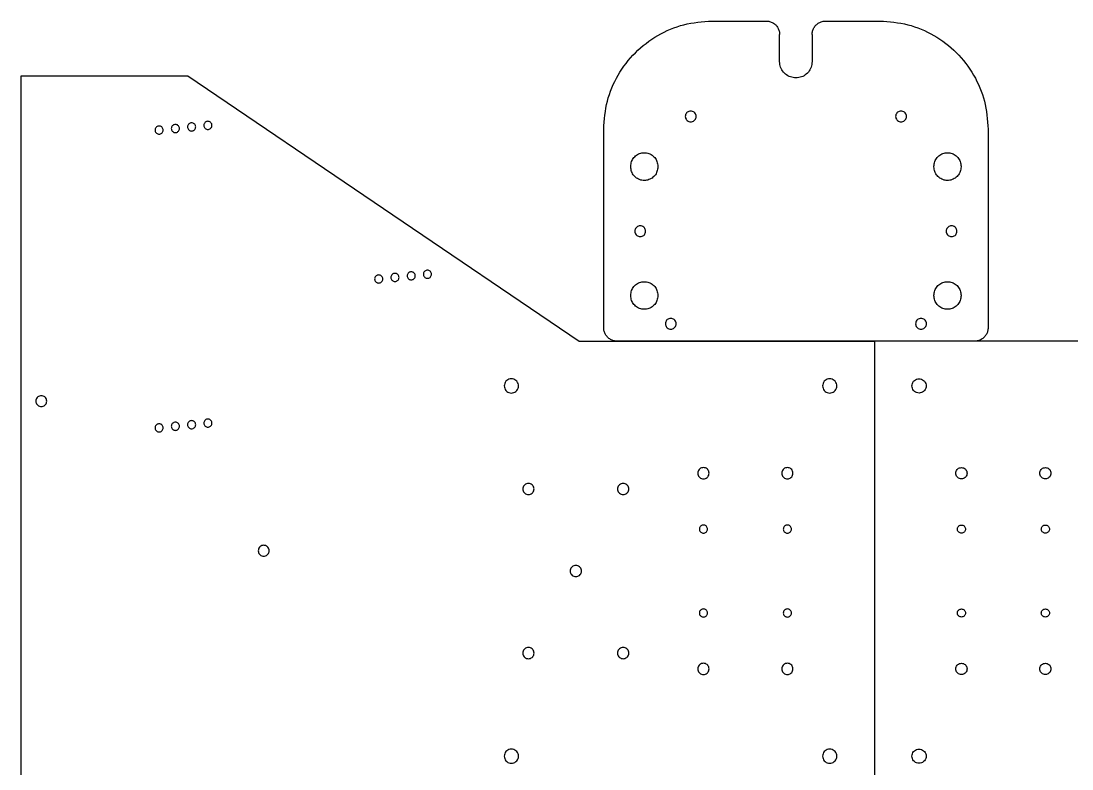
# Model space of a CAD drawing. Extents: x 0 to 774, y 0 to 556.
# Drawn here: x 0 to 388.2, y 279.6 to 555.9 of the extents above; entities that cross this region are included whole.
import ezdxf

# ---------------------------------------------------------------- set-up
doc = ezdxf.new("R2010")
doc.units = 0
doc.layers.add('Layer_1', color=7, linetype='CONTINUOUS')

msp = doc.modelspace()

# ---------------------------------------------------------------- linework, layer by layer
at = {"layer": 'Layer_1', "color": 7}
for p, q in [((255.225883, 555.899996), (275.225883, 555.899996)), ((297.225883, 555.899996), (317.225883, 555.899996)), ((280.225883, 540.899995), (280.225883, 550.899995)), ((292.225883, 550.899995), (292.225883, 540.899995)), ((0, 267.800002), (0, 535.600003)), ((0, 535.600003), (61.617013, 535.600003)), ((61.617013, 535.600003), (206.14211, 437.600001)), ((245.379446, 520.643444), (245.379446, 520.643444)), ((323.07232, 520.643444), (323.07232, 520.643444)), ((51.021008, 517.1), (51.021008, 517.1)), ((57.017553, 517.683627), (57.017553, 517.683627)), ((63.019291, 518.266814), (63.019291, 518.266814)), ((69.021029, 518.850001), (69.021029, 518.850001)), ((215.225884, 442.599997), (215.225884, 515.899997)), ((357.225882, 515.899997), (357.225882, 442.599997)), ((225.225884, 501.994995), (225.225884, 502.244996)), ((235.225884, 502.244996), (235.225884, 501.994995)), ((337.225883, 501.994995), (337.225883, 502.244996)), ((347.225882, 502.244996), (347.225882, 501.994995)), ((226.725884, 478.249997), (226.725884, 478.249997)), ((341.725882, 478.249997), (341.725882, 478.249997)), ((132.132042, 462.1), (132.132042, 462.1)), ((138.128587, 462.683627), (138.128587, 462.683627)), ((144.130324, 463.266814), (144.130324, 463.266814)), ((150.132062, 463.850001), (150.132062, 463.850001)), ((225.225884, 454.39999), (225.225884, 454.600001)), ((235.225884, 454.600001), (235.225884, 454.39999)), ((337.225883, 454.39999), (337.225883, 454.600001)), ((347.225882, 454.600001), (347.225882, 454.39999)), ((238.004113, 444.047684), (238.004113, 444.047684)), ((330.447653, 444.047684), (330.447653, 444.047684)), ((206.14211, 437.600001), (315.232054, 437.600001)), ((352.225884, 437.600007), (220.225882, 437.600007)), ((315.232054, 437.600001), (315.232054, 267.800002)), ((424.321997, 437.599998), (315.232054, 437.599998)), ((315.232054, 437.599998), (315.232054, 267.799999)), ((181.132057, 423.725003), (181.132057, 423.725003)), ((298.732053, 423.725003), (298.732053, 423.725003)), ((331.732055, 423.725), (331.732055, 423.725)), ((7.499999, 417.475002), (7.499999, 417.475002)), ((57.017553, 407.683627), (57.017553, 407.683627)), ((63.019291, 408.266814), (63.019291, 408.266814)), ((69.021029, 408.850001), (69.021029, 408.850001)), ((51.021008, 407.100003), (51.021008, 407.100003)), ((252.082052, 390.925001), (252.082052, 390.925001)), ((283.082052, 390.925001), (283.082052, 390.925001)), ((347.382056, 390.924998), (347.382056, 390.924998)), ((378.382056, 390.924998), (378.382056, 390.924998)), ((187.432047, 385.08589), (187.432047, 385.08589)), ((222.432053, 385.08589), (222.432053, 385.08589)), ((252.082052, 369.700001), (252.082052, 369.700001)), ((283.082052, 369.700001), (283.082052, 369.700001)), ((347.382056, 369.699999), (347.382056, 369.699999)), ((378.382056, 369.699999), (378.382056, 369.699999)), ((89.632056, 362.200001), (89.632056, 362.200001)), ((204.932054, 354.775001), (204.932054, 354.775001)), ((252.082052, 338.700002), (252.082052, 338.700002)), ((283.082052, 338.700002), (283.082052, 338.700002)), ((347.382056, 338.699999), (347.382056, 338.699999)), ((378.382056, 338.699999), (378.382056, 338.699999)), ((187.432047, 324.464111), (187.432047, 324.464111)), ((222.432053, 324.464111), (222.432053, 324.464111)), ((252.082052, 318.625001), (252.082052, 318.625001)), ((283.082052, 318.625001), (283.082052, 318.625001)), ((347.382056, 318.624998), (347.382056, 318.624998)), ((378.382056, 318.624998), (378.382056, 318.624998)), ((181.132057, 286.925003), (181.132057, 286.925003)), ((298.732053, 286.925003), (298.732053, 286.925003)), ((331.732055, 286.925), (331.732055, 286.925))]:
    msp.add_line(p, q, dxfattribs=at)
for points, knots in [([(215.225884, 515.899997), (215.492534, 519.400526), (216.023626, 526.372617), (220.220633, 536.126263), (226.605967, 544.519911), (234.999615, 550.905246), (244.753262, 555.102253), (251.725353, 555.633346), (255.225883, 555.899996)], [0, 0, 0, 0, 10.470995, 20.855338, 31.326332, 41.797328, 52.181672, 62.652668, 62.652668, 62.652668, 62.652668]), ([(275.225883, 555.899996), (275.663449, 555.866665), (276.534961, 555.800278), (277.754166, 555.275652), (278.803373, 554.477486), (279.601539, 553.428279), (280.126165, 552.209073), (280.192552, 551.337561), (280.225883, 550.899995)], [0, 0, 0, 0, 1.308874, 2.606917, 3.915791, 5.224667, 6.52271, 7.831585, 7.831585, 7.831585, 7.831585]), ([(292.225883, 550.899995), (292.259214, 551.337561), (292.325601, 552.209073), (292.850227, 553.428279), (293.648393, 554.477486), (294.6976, 555.275652), (295.916806, 555.800278), (296.788317, 555.866665), (297.225883, 555.899996)], [0, 0, 0, 0, 1.308875, 2.606918, 3.915794, 5.224668, 6.522711, 7.831585, 7.831585, 7.831585, 7.831585]), ([(317.225883, 555.899996), (320.726413, 555.633346), (327.698504, 555.102253), (337.452151, 550.905246), (345.845799, 544.519911), (352.231133, 536.126263), (356.42814, 526.372617), (356.959233, 519.400526), (357.225882, 515.899997)], [0, 0, 0, 0, 10.470995, 20.855339, 31.326336, 41.797329, 52.181673, 62.652668, 62.652668, 62.652668, 62.652668]), ([(292.225883, 540.899995), (292.154197, 540.198507), (292.011849, 538.805571), (290.907434, 536.964784), (289.290463, 535.596208), (287.287861, 534.870362), (285.163905, 534.870362), (283.161303, 535.596208), (281.544332, 536.964784), (280.439917, 538.805571), (280.29757, 540.198507), (280.225883, 540.899995)], [0, 0, 0, 0, 2.093785, 4.157604, 6.251388, 8.345172, 10.408992, 12.502776, 14.596561, 16.66038, 18.754164, 18.754164, 18.754164, 18.754164]), ([(245.379446, 520.643444), (245.403342, 520.877273), (245.450792, 521.341585), (245.818925, 521.95518), (246.357935, 522.411371), (247.025397, 522.65332), (247.733649, 522.65332), (248.400175, 522.411371), (248.942918, 521.95518), (249.297183, 521.341585), (249.420875, 520.643443), (249.297183, 519.945302), (248.942918, 519.331706), (248.400175, 518.875515), (247.733649, 518.633565), (247.025397, 518.633565), (246.357935, 518.875515), (245.818925, 519.331706), (245.450792, 519.945302), (245.403342, 520.409614), (245.379446, 520.643444)], [0, 0, 0, 0, 0.697927, 1.385867, 2.083795, 2.781722, 3.469662, 4.16759, 4.865518, 5.553457, 6.251385, 6.949314, 7.637254, 8.335182, 9.03311, 9.72105, 10.418977, 11.116906, 11.804846, 12.502775, 12.502775, 12.502775, 12.502775]), ([(323.07232, 520.643444), (323.096216, 520.877273), (323.143665, 521.341585), (323.511799, 521.95518), (324.050809, 522.411371), (324.718271, 522.65332), (325.426523, 522.65332), (326.093049, 522.411371), (326.635792, 521.95518), (326.990057, 521.341585), (327.113748, 520.643443), (326.990057, 519.945302), (326.635792, 519.331706), (326.093049, 518.875515), (325.426523, 518.633565), (324.718271, 518.633565), (324.050809, 518.875515), (323.511799, 519.331706), (323.143665, 519.945302), (323.096216, 520.409614), (323.07232, 520.643444)], [0, 0, 0, 0, 0.697927, 1.385867, 2.083795, 2.781722, 3.469662, 4.16759, 4.865518, 5.553457, 6.251385, 6.949314, 7.637254, 8.335182, 9.03311, 9.72105, 10.418977, 11.116906, 11.804846, 12.502775, 12.502775, 12.502775, 12.502775]), ([(51.021008, 517.1), (51.196437, 517.082144), (51.544783, 517.046689), (52.005194, 516.770643), (52.347503, 516.366331), (52.529083, 515.865617), (52.529083, 515.334272), (52.347503, 514.834256), (52.005194, 514.427155), (51.544783, 514.161472), (51.021011, 514.069043), (50.497238, 514.161471), (50.036836, 514.427162), (49.694507, 514.834247), (49.512957, 515.334277), (49.512957, 515.865612), (49.694507, 516.36634), (50.036836, 516.770636), (50.497238, 517.04669), (50.845581, 517.082145), (51.021008, 517.1)], [0, 0, 0, 0, 0.523592, 1.039686, 1.563272, 2.086867, 2.60296, 3.126554, 3.650141, 4.166235, 4.689828, 5.213413, 5.729502, 6.253097, 6.776685, 7.292778, 7.816366, 8.339961, 8.85605, 9.379635, 9.379635, 9.379635, 9.379635]), ([(57.017553, 517.683627), (57.192982, 517.665771), (57.541328, 517.630314), (58.001738, 517.354268), (58.344052, 516.94996), (58.525605, 516.449237), (58.525604, 515.917901), (58.344052, 515.417876), (58.001737, 515.01078), (57.541328, 514.745096), (57.017553, 514.652671), (56.493779, 514.745097), (56.033367, 515.010779), (55.691058, 515.417881), (55.509479, 515.917896), (55.509479, 516.449242), (55.691059, 516.949955), (56.033367, 517.354269), (56.493779, 517.630314), (56.842124, 517.665771), (57.017553, 517.683627)], [0, 0, 0, 0, 0.523592, 1.039686, 1.563274, 2.086862, 2.602955, 3.126543, 3.650129, 4.166224, 4.689815, 5.213407, 5.729501, 6.253088, 6.776682, 7.292775, 7.81637, 8.339957, 8.856051, 9.379643, 9.379643, 9.379643, 9.379643]), ([(63.019291, 518.266814), (63.19466, 518.248892), (63.54289, 518.213303), (64.003082, 517.9372), (64.345243, 517.532954), (64.526696, 517.032349), (64.526696, 516.501164), (64.345243, 516.001261), (64.003082, 515.594214), (63.54289, 515.328513), (63.019285, 515.235743), (62.495679, 515.32851), (62.03548, 515.594208), (61.693341, 516.001268), (61.511885, 516.501163), (61.511885, 517.03235), (61.693341, 517.532947), (62.03548, 517.937206), (62.495679, 518.213306), (62.843916, 518.248892), (63.019291, 518.266814)], [0, 0, 0, 0, 0.523436, 1.039391, 1.562845, 2.086289, 2.602244, 3.125689, 3.649144, 4.165098, 4.688534, 5.211988, 5.727943, 6.251386, 6.77483, 7.290785, 7.81423, 8.337672, 8.853627, 9.377081, 9.377081, 9.377081, 9.377081]), ([(69.021029, 518.850001), (69.196456, 518.832145), (69.544798, 518.796689), (70.005201, 518.520637), (70.34753, 518.116341), (70.52908, 517.615612), (70.529079, 517.084277), (70.34753, 516.584246), (70.0052, 516.17716), (69.544798, 515.911471), (69.021026, 515.819044), (68.497255, 515.911472), (68.036843, 516.177153), (67.694533, 516.584255), (67.512955, 517.084271), (67.512954, 517.615618), (67.694534, 518.116332), (68.036843, 518.520643), (68.497255, 518.796688), (68.8456, 518.832145), (69.021029, 518.850001)], [0, 0, 0, 0, 0.523586, 1.039674, 1.563268, 2.086856, 2.60295, 3.12654, 3.650134, 4.166223, 4.689808, 5.2134, 5.729494, 6.25308, 6.776676, 7.29277, 7.816365, 8.339951, 8.856045, 9.379637, 9.379637, 9.379637, 9.379637]), ([(225.225884, 502.244996), (225.285623, 502.829569), (225.404245, 503.99035), (226.324592, 505.524338), (227.672067, 506.664819), (229.340902, 507.269691), (231.110865, 507.269691), (232.7797, 506.664819), (234.127175, 505.524338), (235.047522, 503.99035), (235.166145, 502.829569), (235.225884, 502.244996)], [0, 0, 0, 0, 1.74482, 3.464669, 5.209491, 6.954311, 8.67416, 10.41898, 12.163801, 13.88365, 15.628471, 15.628471, 15.628471, 15.628471]), ([(337.225883, 502.244996), (337.285622, 502.829569), (337.404244, 503.99035), (338.324591, 505.524338), (339.672066, 506.664819), (341.340901, 507.269691), (343.110864, 507.269691), (344.779699, 506.664819), (346.127174, 505.524338), (347.047521, 503.99035), (347.166144, 502.829569), (347.225882, 502.244996)], [0, 0, 0, 0, 1.74482, 3.464669, 5.209491, 6.954311, 8.67416, 10.41898, 12.163801, 13.88365, 15.628471, 15.628471, 15.628471, 15.628471]), ([(235.225884, 501.994995), (235.166145, 501.410422), (235.047522, 500.249642), (234.127175, 498.715653), (232.7797, 497.575173), (231.110865, 496.970301), (229.340902, 496.970301), (227.672067, 497.575173), (226.324592, 498.715653), (225.404245, 500.249642), (225.285623, 501.410422), (225.225884, 501.994995)], [0, 0, 0, 0, 1.74482, 3.464669, 5.209491, 6.954311, 8.67416, 10.41898, 12.163801, 13.88365, 15.628471, 15.628471, 15.628471, 15.628471]), ([(347.225882, 501.994995), (347.166144, 501.410422), (347.047521, 500.249642), (346.127174, 498.715653), (344.779699, 497.575173), (343.110864, 496.970301), (341.340901, 496.970301), (339.672066, 497.575173), (338.324591, 498.715653), (337.404244, 500.249642), (337.285622, 501.410422), (337.225883, 501.994995)], [0, 0, 0, 0, 1.74482, 3.464669, 5.209491, 6.954311, 8.67416, 10.41898, 12.163801, 13.88365, 15.628471, 15.628471, 15.628471, 15.628471]), ([(226.725884, 478.249997), (226.74978, 478.483827), (226.79723, 478.94814), (227.165362, 479.561737), (227.704372, 480.017929), (228.371834, 480.259879), (229.080086, 480.259878), (229.746613, 480.01793), (230.289356, 479.561737), (230.64362, 478.94814), (230.767312, 478.249997), (230.64362, 477.551855), (230.289356, 476.938258), (229.746613, 476.482065), (229.080086, 476.240116), (228.371834, 476.240116), (227.704372, 476.482065), (227.165362, 476.938258), (226.79723, 477.551855), (226.74978, 478.016168), (226.725884, 478.249997)], [0, 0, 0, 0, 0.697929, 1.38587, 2.0838, 2.781727, 3.469666, 4.167595, 4.865524, 5.553465, 6.251394, 6.949323, 7.637265, 8.335194, 9.033123, 9.721062, 10.418989, 11.116918, 11.80486, 12.502789, 12.502789, 12.502789, 12.502789]), ([(341.725882, 478.249997), (341.749778, 478.483827), (341.797228, 478.94814), (342.165361, 479.561737), (342.704371, 480.01793), (343.371834, 480.259878), (344.080086, 480.259879), (344.746612, 480.017929), (345.289355, 479.561737), (345.643619, 478.94814), (345.767311, 478.249997), (345.643619, 477.551855), (345.289355, 476.938258), (344.746612, 476.482065), (344.080086, 476.240116), (343.371834, 476.240116), (342.704371, 476.482065), (342.165361, 476.938258), (341.797228, 477.551855), (341.749778, 478.016168), (341.725882, 478.249997)], [0, 0, 0, 0, 0.697929, 1.38587, 2.0838, 2.781728, 3.469668, 4.167595, 4.865524, 5.553465, 6.251394, 6.949323, 7.637265, 8.335194, 9.033121, 9.72106, 10.418989, 11.116918, 11.80486, 12.502789, 12.502789, 12.502789, 12.502789]), ([(132.132042, 462.1), (132.307471, 462.082144), (132.655816, 462.046689), (133.116228, 461.770643), (133.458537, 461.366331), (133.640116, 460.865617), (133.640116, 460.334272), (133.458537, 459.834256), (133.116227, 459.427155), (132.655816, 459.161472), (132.132044, 459.069043), (131.608272, 459.161471), (131.14787, 459.427162), (130.805541, 459.834247), (130.623991, 460.334277), (130.623991, 460.865612), (130.805541, 461.36634), (131.14787, 461.770636), (131.608272, 462.04669), (131.956615, 462.082145), (132.132042, 462.1)], [0, 0, 0, 0, 0.523592, 1.039686, 1.563272, 2.086867, 2.60296, 3.126554, 3.650141, 4.166235, 4.689828, 5.213413, 5.729502, 6.253097, 6.776685, 7.292778, 7.816366, 8.339961, 8.85605, 9.379635, 9.379635, 9.379635, 9.379635]), ([(138.128587, 462.683627), (138.304015, 462.665771), (138.652361, 462.630314), (139.112773, 462.354269), (139.455081, 461.949955), (139.636661, 461.449242), (139.636661, 460.917896), (139.455082, 460.41788), (139.112772, 460.010779), (138.652361, 459.745097), (138.128587, 459.652671), (137.604812, 459.745096), (137.144402, 460.01078), (136.802087, 460.417876), (136.620535, 460.917901), (136.620535, 461.449237), (136.802088, 461.94996), (137.144402, 462.354268), (137.604812, 462.630314), (137.953158, 462.665771), (138.128587, 462.683627)], [0, 0, 0, 0, 0.523592, 1.039686, 1.563274, 2.086868, 2.602961, 3.126556, 3.650142, 4.166236, 4.689828, 5.21342, 5.729514, 6.253101, 6.776688, 7.292782, 7.81637, 8.339957, 8.856051, 9.379643, 9.379643, 9.379643, 9.379643]), ([(144.130324, 463.266814), (144.305753, 463.248958), (144.654099, 463.213501), (145.114509, 462.937455), (145.456823, 462.533147), (145.638376, 462.032424), (145.638375, 461.501088), (145.456824, 461.001064), (145.114509, 460.593967), (144.654099, 460.328285), (144.130324, 460.235857), (143.60655, 460.328285), (143.146139, 460.593967), (142.803829, 461.001068), (142.62225, 461.501083), (142.62225, 462.032429), (142.80383, 462.533142), (143.146138, 462.937456), (143.60655, 463.213501), (143.954896, 463.248958), (144.130324, 463.266814)], [0, 0, 0, 0, 0.523592, 1.039686, 1.563274, 2.086861, 2.602954, 3.126543, 3.650129, 4.166223, 4.689815, 5.213407, 5.7295, 6.253087, 6.776682, 7.292775, 7.816368, 8.339956, 8.85605, 9.379642, 9.379642, 9.379642, 9.379642]), ([(150.132062, 463.850001), (150.307431, 463.832079), (150.655661, 463.796491), (151.115854, 463.520388), (151.458014, 463.116141), (151.639467, 462.615537), (151.639467, 462.084352), (151.458015, 461.584448), (151.115853, 461.177402), (150.655662, 460.9117), (150.132056, 460.81893), (149.608451, 460.911698), (149.148252, 461.177396), (148.806112, 461.584455), (148.624657, 462.084351), (148.624657, 462.615538), (148.806113, 463.116134), (149.148251, 463.520394), (149.608451, 463.796493), (149.956688, 463.832079), (150.132062, 463.850001)], [0, 0, 0, 0, 0.523436, 1.03939, 1.562845, 2.086289, 2.602244, 3.125689, 3.649143, 4.165098, 4.688534, 5.211988, 5.727943, 6.251385, 6.774831, 7.290785, 7.814229, 8.337672, 8.853627, 9.377081, 9.377081, 9.377081, 9.377081]), ([(225.225884, 454.600001), (225.285623, 455.184574), (225.404246, 456.345354), (226.324594, 457.879342), (227.672062, 459.019835), (229.340905, 459.624692), (231.110862, 459.624692), (232.779705, 459.019835), (234.127173, 457.879342), (235.047522, 456.345354), (235.166145, 455.184574), (235.225884, 454.600001)], [0, 0, 0, 0, 1.744819, 3.46467, 5.209496, 6.954313, 8.674162, 10.418979, 12.163805, 13.883656, 15.628475, 15.628475, 15.628475, 15.628475]), ([(337.225883, 454.600001), (337.285622, 455.184574), (337.404245, 456.345354), (338.324593, 457.879342), (339.672061, 459.019835), (341.340904, 459.624692), (343.110861, 459.624692), (344.779704, 459.019835), (346.127172, 457.879342), (347.047521, 456.345354), (347.166144, 455.184574), (347.225882, 454.600001)], [0, 0, 0, 0, 1.744819, 3.46467, 5.209496, 6.954313, 8.674162, 10.418979, 12.163805, 13.883656, 15.628475, 15.628475, 15.628475, 15.628475]), ([(235.225884, 454.39999), (235.166145, 453.815418), (235.047522, 452.65464), (234.127178, 451.120654), (232.779694, 449.980191), (231.110868, 449.375303), (229.340899, 449.375303), (227.672074, 449.980191), (226.32459, 451.120654), (225.404245, 452.65464), (225.285623, 453.815418), (225.225884, 454.39999)], [0, 0, 0, 0, 1.744818, 3.464662, 5.209476, 6.954299, 8.674149, 10.418971, 12.163785, 13.88363, 15.628448, 15.628448, 15.628448, 15.628448]), ([(347.225882, 454.39999), (347.166144, 453.815418), (347.047521, 452.65464), (346.127177, 451.120654), (344.779693, 449.980191), (343.110867, 449.375303), (341.340898, 449.375303), (339.672072, 449.980191), (338.324589, 451.120654), (337.404244, 452.65464), (337.285622, 453.815418), (337.225883, 454.39999)], [0, 0, 0, 0, 1.744818, 3.464662, 5.209476, 6.954299, 8.674149, 10.418971, 12.163785, 13.88363, 15.628448, 15.628448, 15.628448, 15.628448]), ([(220.225882, 437.600007), (219.788317, 437.633337), (218.916807, 437.699721), (217.697599, 438.224338), (216.648392, 439.022503), (215.850226, 440.071711), (215.325602, 441.290919), (215.259215, 442.162431), (215.225884, 442.599997)], [0, 0, 0, 0, 1.308874, 2.606913, 3.915786, 5.224663, 6.522708, 7.831582, 7.831582, 7.831582, 7.831582]), ([(238.004113, 444.047684), (238.028009, 444.281513), (238.075459, 444.745826), (238.443592, 445.359423), (238.982602, 445.815616), (239.650065, 446.057565), (240.358316, 446.057565), (241.024843, 445.815616), (241.567586, 445.359423), (241.92185, 444.745826), (242.045542, 444.047684), (241.92185, 443.349542), (241.567586, 442.735944), (241.024843, 442.279752), (240.358316, 442.037802), (239.650065, 442.037803), (238.982602, 442.279751), (238.443592, 442.735944), (238.075459, 443.349542), (238.028009, 443.813854), (238.004113, 444.047684)], [0, 0, 0, 0, 0.697929, 1.38587, 2.0838, 2.781728, 3.469668, 4.167595, 4.865524, 5.553465, 6.251394, 6.949323, 7.637265, 8.335194, 9.033121, 9.72106, 10.418989, 11.116918, 11.80486, 12.502789, 12.502789, 12.502789, 12.502789]), ([(330.447653, 444.047684), (330.471549, 444.281513), (330.518999, 444.745826), (330.887132, 445.359423), (331.426142, 445.815616), (332.093603, 446.057565), (332.801855, 446.057565), (333.468382, 445.815616), (334.011125, 445.359423), (334.36539, 444.745826), (334.489082, 444.047684), (334.36539, 443.349542), (334.011125, 442.735944), (333.468382, 442.279751), (332.801854, 442.037802), (332.093602, 442.037803), (331.426139, 442.279751), (330.887131, 442.735945), (330.518999, 443.349542), (330.471549, 443.813854), (330.447653, 444.047684)], [0, 0, 0, 0, 0.697929, 1.38587, 2.0838, 2.781727, 3.469666, 4.167595, 4.865524, 5.553465, 6.251394, 6.949323, 7.637265, 8.335194, 9.033123, 9.721063, 10.418992, 11.116919, 11.804861, 12.502789, 12.502789, 12.502789, 12.502789]), ([(357.225882, 442.599997), (357.192551, 442.162431), (357.126164, 441.290919), (356.60154, 440.071711), (355.803374, 439.022503), (354.754167, 438.224338), (353.53496, 437.699721), (352.66345, 437.633337), (352.225884, 437.600007)], [0, 0, 0, 0, 1.308873, 2.606919, 3.915796, 5.224669, 6.522708, 7.831582, 7.831582, 7.831582, 7.831582]), ([(181.132057, 423.725003), (181.438958, 423.693639), (182.048368, 423.631361), (182.853713, 423.148189), (183.452444, 422.440728), (183.770007, 421.564692), (183.770007, 420.635109), (183.452445, 419.760299), (182.853712, 419.04794), (182.048368, 418.582971), (181.132056, 418.420626), (180.215742, 418.582972), (179.410394, 419.047943), (178.811638, 419.760292), (178.494079, 420.63511), (178.494079, 421.564691), (178.811639, 422.440735), (179.410394, 423.148186), (180.215742, 423.631361), (180.825155, 423.693639), (181.132057, 423.725003)], [0, 0, 0, 0, 0.916034, 1.818953, 2.734974, 3.651004, 4.553925, 5.469957, 6.385976, 7.288895, 8.204928, 9.120963, 10.023888, 10.93992, 11.855952, 12.758873, 13.674903, 14.590937, 15.493862, 16.409897, 16.409897, 16.409897, 16.409897]), ([(298.732053, 423.725003), (299.038954, 423.693639), (299.648363, 423.631361), (300.453707, 423.148185), (301.052459, 422.440734), (301.37002, 421.564691), (301.370019, 420.63511), (301.052461, 419.760293), (300.453707, 419.047944), (299.648363, 418.582972), (298.732053, 418.420626), (297.815743, 418.582972), (297.010399, 419.047944), (296.411645, 419.760293), (296.094087, 420.63511), (296.094086, 421.564691), (296.411646, 422.440734), (297.010398, 423.148185), (297.815742, 423.631361), (298.425152, 423.693639), (298.732053, 423.725003)], [0, 0, 0, 0, 0.91603, 1.818952, 2.734984, 3.651014, 4.553935, 5.469967, 6.385998, 7.288919, 8.204949, 9.12098, 10.023901, 10.939931, 11.855963, 12.758884, 13.674914, 14.590946, 15.493868, 16.409898, 16.409898, 16.409898, 16.409898]), ([(331.732055, 423.725), (331.425154, 423.693636), (330.815744, 423.631358), (330.0104, 423.148182), (329.411648, 422.440731), (329.094088, 421.564688), (329.094088, 420.635107), (329.411647, 419.76029), (330.010401, 419.047942), (330.815744, 418.582969), (331.732055, 418.420623), (332.648365, 418.582969), (333.453709, 419.047942), (334.052462, 419.76029), (334.370021, 420.635107), (334.370021, 421.564688), (334.052461, 422.440731), (333.453709, 423.148182), (332.648365, 423.631358), (332.038955, 423.693636), (331.732055, 423.725)], [0, 0, 0, 0, 0.91603, 1.818952, 2.734984, 3.651014, 4.553935, 5.469967, 6.385998, 7.288919, 8.204949, 9.12098, 10.023901, 10.939931, 11.855963, 12.758884, 13.674914, 14.590946, 15.493868, 16.409898, 16.409898, 16.409898, 16.409898]), ([(7.499999, 417.475002), (7.733829, 417.451106), (8.198142, 417.403656), (8.811738, 417.035522), (9.267932, 416.496513), (9.50988, 415.82905), (9.50988, 415.120798), (9.267932, 414.45427), (8.811738, 413.911529), (8.198141, 413.557266), (7.499999, 413.433574), (6.801857, 413.557266), (6.18826, 413.911529), (5.732066, 414.45427), (5.490118, 415.120798), (5.490118, 415.82905), (5.732066, 416.496513), (6.18826, 417.035522), (6.801857, 417.403656), (7.26617, 417.451106), (7.499999, 417.475002)], [0, 0, 0, 0, 0.697929, 1.385871, 2.083799, 2.781728, 3.469668, 4.167597, 4.865525, 5.553466, 6.251395, 6.949323, 7.637264, 8.335192, 9.033121, 9.721061, 10.41899, 11.116918, 11.80486, 12.502789, 12.502789, 12.502789, 12.502789]), ([(57.017553, 407.683627), (57.192982, 407.665771), (57.541328, 407.630314), (58.001738, 407.354268), (58.344052, 406.949959), (58.525605, 406.449237), (58.525604, 405.917901), (58.344052, 405.417876), (58.001737, 405.01078), (57.541328, 404.745096), (57.017553, 404.652671), (56.493779, 404.745097), (56.033367, 405.010779), (55.691058, 405.41788), (55.509479, 405.917896), (55.509479, 406.449241), (55.691059, 406.949955), (56.033367, 407.354269), (56.493779, 407.630314), (56.842124, 407.665771), (57.017553, 407.683627)], [0, 0, 0, 0, 0.523592, 1.039686, 1.563274, 2.086862, 2.602955, 3.126543, 3.650129, 4.166224, 4.689815, 5.213407, 5.729501, 6.253088, 6.776682, 7.292775, 7.81637, 8.339957, 8.856051, 9.379643, 9.379643, 9.379643, 9.379643]), ([(63.019291, 408.266814), (63.19472, 408.248958), (63.543066, 408.213501), (64.003476, 407.937455), (64.34579, 407.533146), (64.527342, 407.032424), (64.527342, 406.501088), (64.345791, 406.001063), (64.003475, 405.593967), (63.543066, 405.328283), (63.019291, 405.235858), (62.495516, 405.328283), (62.035105, 405.593966), (61.692796, 406.001067), (61.511217, 406.501083), (61.511216, 407.032429), (61.692797, 407.533142), (62.035105, 407.937456), (62.495517, 408.213501), (62.843862, 408.248958), (63.019291, 408.266814)], [0, 0, 0, 0, 0.523592, 1.039686, 1.563274, 2.086861, 2.602954, 3.126543, 3.650129, 4.166223, 4.689815, 5.213407, 5.729501, 6.253088, 6.776683, 7.292776, 7.816369, 8.339957, 8.856051, 9.379643, 9.379643, 9.379643, 9.379643]), ([(69.021029, 408.850001), (69.196456, 408.832145), (69.544799, 408.79669), (70.005201, 408.520637), (70.34753, 408.116341), (70.52908, 407.615612), (70.52908, 407.084278), (70.347529, 406.584248), (70.005201, 406.177161), (69.544799, 405.911471), (69.021026, 405.819044), (68.497254, 405.911472), (68.036842, 406.177154), (67.694534, 406.584257), (67.512954, 407.084272), (67.512954, 407.615618), (67.694534, 408.116332), (68.036843, 408.520644), (68.497254, 408.796689), (68.8456, 408.832145), (69.021029, 408.850001)], [0, 0, 0, 0, 0.523586, 1.039674, 1.563269, 2.086857, 2.60295, 3.126538, 3.650134, 4.166222, 4.689808, 5.2134, 5.729494, 6.253082, 6.776676, 7.29277, 7.816364, 8.339951, 8.856045, 9.379636, 9.379636, 9.379636, 9.379636]), ([(51.021008, 407.100003), (51.196383, 407.082081), (51.54462, 407.046494), (52.004819, 406.770393), (52.346958, 406.366133), (52.528414, 405.865537), (52.528413, 405.33435), (52.346959, 404.834454), (52.004819, 404.427395), (51.54462, 404.161697), (51.021014, 404.068929), (50.497409, 404.161699), (50.037217, 404.427401), (49.695056, 404.834447), (49.513604, 405.334351), (49.513603, 405.865536), (49.695057, 406.36614), (50.037217, 406.770388), (50.497409, 407.046492), (50.84564, 407.08208), (51.021008, 407.100003)], [0, 0, 0, 0, 0.523454, 1.03941, 1.562853, 2.086297, 2.602252, 3.125697, 3.649139, 4.165094, 4.688548, 5.211984, 5.727939, 6.251393, 6.774839, 7.290793, 7.814237, 8.337693, 8.853648, 9.377084, 9.377084, 9.377084, 9.377084]), ([(252.082052, 390.925001), (252.32465, 390.900209), (252.806374, 390.850979), (253.442981, 390.469042), (253.91628, 389.909819), (254.167302, 389.217327), (254.167302, 388.482516), (253.91628, 387.790994), (253.442981, 387.227899), (252.806374, 386.86035), (252.082052, 386.73202), (251.357731, 386.86035), (250.721125, 387.227899), (250.247826, 387.790994), (249.996804, 388.482516), (249.996804, 389.217327), (250.247826, 389.909819), (250.721125, 390.469041), (251.357731, 390.850979), (251.839454, 390.900209), (252.082052, 390.925001)], [0, 0, 0, 0, 0.724102, 1.43784, 2.161941, 2.886041, 3.599778, 4.323878, 5.047979, 5.761717, 6.485819, 7.209918, 7.923656, 8.647757, 9.371857, 10.085594, 10.809694, 11.533795, 12.247532, 12.971632, 12.971632, 12.971632, 12.971632]), ([(283.082052, 390.925001), (283.32465, 390.900209), (283.806374, 390.850979), (284.442981, 390.469042), (284.91628, 389.909819), (285.167302, 389.217327), (285.167302, 388.482516), (284.91628, 387.790994), (284.442981, 387.227899), (283.806374, 386.86035), (283.082052, 386.73202), (282.357731, 386.86035), (281.721125, 387.227899), (281.247826, 387.790994), (280.996804, 388.482516), (280.996804, 389.217327), (281.247826, 389.909819), (281.721125, 390.469041), (282.357731, 390.850979), (282.839454, 390.900209), (283.082052, 390.925001)], [0, 0, 0, 0, 0.724102, 1.43784, 2.161941, 2.886041, 3.599778, 4.323878, 5.047979, 5.761717, 6.485819, 7.209918, 7.923656, 8.647757, 9.371857, 10.085594, 10.809694, 11.533795, 12.247532, 12.971632, 12.971632, 12.971632, 12.971632]), ([(347.382056, 390.924998), (347.139458, 390.900206), (346.657733, 390.850977), (346.021127, 390.469039), (345.547827, 389.909816), (345.296806, 389.217324), (345.296806, 388.482513), (345.547827, 387.790992), (346.021127, 387.227896), (346.657733, 386.860347), (347.382055, 386.732017), (348.106377, 386.860347), (348.742982, 387.227896), (349.216282, 387.790992), (349.467303, 388.482513), (349.467303, 389.217324), (349.216282, 389.909816), (348.742982, 390.469039), (348.106377, 390.850976), (347.624653, 390.900206), (347.382056, 390.924998)], [0, 0, 0, 0, 0.724102, 1.43784, 2.161941, 2.886041, 3.599778, 4.323878, 5.047979, 5.761717, 6.485819, 7.209918, 7.923656, 8.647757, 9.371857, 10.085594, 10.809694, 11.533795, 12.247532, 12.971632, 12.971632, 12.971632, 12.971632]), ([(378.382056, 390.924998), (378.139458, 390.900206), (377.657733, 390.850977), (377.021127, 390.469039), (376.547827, 389.909816), (376.296806, 389.217324), (376.296806, 388.482513), (376.547827, 387.790992), (377.021127, 387.227896), (377.657733, 386.860347), (378.382055, 386.732017), (379.106377, 386.860347), (379.742982, 387.227896), (380.216282, 387.790992), (380.467303, 388.482513), (380.467303, 389.217324), (380.216282, 389.909816), (379.742982, 390.469039), (379.106377, 390.850976), (378.624653, 390.900206), (378.382056, 390.924998)], [0, 0, 0, 0, 0.724102, 1.43784, 2.161941, 2.886041, 3.599778, 4.323878, 5.047979, 5.761717, 6.485819, 7.209918, 7.923656, 8.647757, 9.371857, 10.085594, 10.809694, 11.533795, 12.247532, 12.971632, 12.971632, 12.971632, 12.971632]), ([(187.432047, 385.08589), (187.674648, 385.061099), (188.156377, 385.011871), (188.792986, 384.629931), (189.266296, 384.070714), (189.517298, 383.378214), (189.517298, 382.64341), (189.266296, 381.95188), (188.792986, 381.38879), (188.156377, 381.021239), (187.432053, 380.89291), (186.707733, 381.021241), (186.071132, 381.388791), (185.59783, 381.951884), (185.346801, 382.643405), (185.346801, 383.378218), (185.59783, 384.070709), (186.071132, 384.629929), (186.707733, 385.011868), (187.189452, 385.061098), (187.432047, 385.08589)], [0, 0, 0, 0, 0.72411, 1.437851, 2.161955, 2.886051, 3.599788, 4.323884, 5.047988, 5.761728, 6.485839, 7.20993, 7.923664, 8.647767, 9.37187, 10.085607, 10.809709, 11.533812, 12.247547, 12.971637, 12.971637, 12.971637, 12.971637]), ([(222.432053, 385.08589), (222.674651, 385.061099), (223.156375, 385.01187), (223.792981, 384.629931), (224.266278, 384.070708), (224.517303, 383.378218), (224.517303, 382.643405), (224.266278, 381.951885), (223.792981, 381.388789), (223.156375, 381.02124), (222.432053, 380.89291), (221.707731, 381.02124), (221.071126, 381.388789), (220.597828, 381.951885), (220.346803, 382.643405), (220.346803, 383.378218), (220.597828, 384.070708), (221.071126, 384.629931), (221.707731, 385.01187), (222.189455, 385.061099), (222.432053, 385.08589)], [0, 0, 0, 0, 0.724101, 1.437838, 2.161938, 2.886039, 3.599776, 4.323877, 5.047977, 5.761714, 6.485815, 7.209916, 7.923653, 8.647753, 9.371854, 10.085591, 10.809692, 11.533792, 12.247529, 12.97163, 12.97163, 12.97163, 12.97163]), ([(252.082052, 369.700001), (252.25748, 369.682145), (252.605826, 369.646689), (253.066235, 369.370642), (253.408553, 368.966335), (253.590115, 368.465614), (253.590115, 367.934274), (253.408553, 367.434251), (253.066235, 367.027156), (252.605826, 366.761471), (252.082052, 366.669045), (251.558278, 366.761471), (251.09787, 367.027157), (250.755551, 367.434251), (250.573989, 367.934275), (250.573988, 368.465614), (250.755551, 368.966336), (251.09787, 369.370641), (251.558278, 369.646689), (251.906623, 369.682145), (252.082052, 369.700001)], [0, 0, 0, 0, 0.523591, 1.039684, 1.563274, 2.086865, 2.602958, 3.126549, 3.650139, 4.166232, 4.689823, 5.213413, 5.729506, 6.253097, 6.776688, 7.292781, 7.816372, 8.339962, 8.856055, 9.379646, 9.379646, 9.379646, 9.379646]), ([(283.082052, 369.700001), (283.25748, 369.682145), (283.605826, 369.646689), (284.066235, 369.370641), (284.408556, 368.966337), (284.590115, 368.465613), (284.590115, 367.934275), (284.408556, 367.43425), (284.066235, 367.027157), (283.605826, 366.761471), (283.082052, 366.669045), (282.558278, 366.761471), (282.09787, 367.027157), (281.755551, 367.434251), (281.573989, 367.934275), (281.573989, 368.465614), (281.755551, 368.966336), (282.09787, 369.370641), (282.558278, 369.646689), (282.906623, 369.682145), (283.082052, 369.700001)], [0, 0, 0, 0, 0.523591, 1.039685, 1.563276, 2.086866, 2.60296, 3.12655, 3.650141, 4.166235, 4.689826, 5.213416, 5.729509, 6.2531, 6.77669, 7.292784, 7.816375, 8.339965, 8.856058, 9.379648, 9.379648, 9.379648, 9.379648]), ([(347.382056, 369.699999), (347.206627, 369.682143), (346.858282, 369.646686), (346.397872, 369.370638), (346.055551, 368.966334), (345.873992, 368.465611), (345.873992, 367.934272), (346.055551, 367.434247), (346.397872, 367.027154), (346.858281, 366.761469), (347.382056, 366.669042), (347.905829, 366.761469), (348.366238, 367.027154), (348.708557, 367.434248), (348.890119, 367.934272), (348.890119, 368.465611), (348.708557, 368.966333), (348.366238, 369.370638), (347.905829, 369.646686), (347.557484, 369.682143), (347.382056, 369.699999)], [0, 0, 0, 0, 0.523591, 1.039685, 1.563276, 2.086866, 2.60296, 3.12655, 3.650141, 4.166235, 4.689826, 5.213416, 5.729509, 6.2531, 6.77669, 7.292784, 7.816375, 8.339965, 8.856058, 9.379648, 9.379648, 9.379648, 9.379648]), ([(378.382056, 369.699999), (378.206627, 369.682143), (377.858282, 369.646686), (377.397873, 369.370639), (377.055555, 368.966333), (376.873993, 368.465611), (376.873993, 367.934272), (377.055555, 367.434249), (377.397873, 367.027153), (377.858282, 366.761469), (378.382056, 366.669042), (378.905829, 366.761469), (379.366238, 367.027154), (379.708557, 367.434248), (379.890119, 367.934272), (379.890119, 368.465611), (379.708557, 368.966333), (379.366238, 369.370638), (378.905829, 369.646686), (378.557484, 369.682143), (378.382056, 369.699999)], [0, 0, 0, 0, 0.523591, 1.039684, 1.563274, 2.086865, 2.602958, 3.126549, 3.650139, 4.166232, 4.689823, 5.213413, 5.729506, 6.253097, 6.776688, 7.292781, 7.816372, 8.339962, 8.856055, 9.379646, 9.379646, 9.379646, 9.379646]), ([(89.632056, 362.200001), (89.865886, 362.176105), (90.330198, 362.128655), (90.943795, 361.760523), (91.399989, 361.221513), (91.641938, 360.554051), (91.641937, 359.845799), (91.399989, 359.179271), (90.943795, 358.636529), (90.330198, 358.282265), (89.632056, 358.158573), (88.933914, 358.282265), (88.320317, 358.636529), (87.864123, 359.179271), (87.622175, 359.845799), (87.622175, 360.554051), (87.864124, 361.221513), (88.320317, 361.760523), (88.933914, 362.128655), (89.398227, 362.176105), (89.632056, 362.200001)], [0, 0, 0, 0, 0.697929, 1.38587, 2.083799, 2.781727, 3.469667, 4.167595, 4.865524, 5.553465, 6.251394, 6.949323, 7.637264, 8.335193, 9.033121, 9.721061, 10.418989, 11.116918, 11.804859, 12.502788, 12.502788, 12.502788, 12.502788]), ([(204.932054, 354.775001), (205.174651, 354.750209), (205.656373, 354.700978), (206.292981, 354.319046), (206.766269, 353.759815), (207.0173, 353.06733), (207.0173, 352.332514), (206.766269, 351.640999), (206.292981, 351.077896), (205.656373, 350.710352), (204.93205, 350.58202), (204.207728, 350.710348), (203.57112, 351.077896), (203.09784, 351.641001), (202.846808, 352.332514), (202.846808, 353.06733), (203.09784, 353.759813), (203.57112, 354.319045), (204.207728, 354.700982), (204.689453, 354.75021), (204.932054, 354.775001)], [0, 0, 0, 0, 0.724097, 1.437837, 2.161932, 2.886034, 3.599772, 4.323874, 5.047969, 5.761709, 6.485806, 7.209916, 7.92365, 8.647741, 9.371843, 10.085581, 10.809683, 11.533774, 12.247509, 12.971618, 12.971618, 12.971618, 12.971618]), ([(252.082052, 338.700002), (252.25748, 338.682146), (252.605826, 338.64669), (253.066235, 338.370642), (253.408553, 337.966336), (253.590115, 337.465614), (253.590115, 336.934274), (253.408553, 336.434252), (253.066235, 336.027156), (252.605826, 335.761472), (252.082052, 335.669045), (251.558278, 335.761472), (251.09787, 336.027157), (250.755551, 336.434251), (250.573988, 336.934275), (250.573989, 337.465614), (250.755551, 337.966336), (251.09787, 338.370641), (251.558278, 338.64669), (251.906623, 338.682146), (252.082052, 338.700002)], [0, 0, 0, 0, 0.523591, 1.039684, 1.563274, 2.086865, 2.602958, 3.126549, 3.650139, 4.166232, 4.689823, 5.213413, 5.729506, 6.253097, 6.776687, 7.292781, 7.816372, 8.339962, 8.856055, 9.379646, 9.379646, 9.379646, 9.379646]), ([(283.082052, 338.700002), (283.25748, 338.682146), (283.605826, 338.646689), (284.066235, 338.370641), (284.408556, 337.966337), (284.590115, 337.465613), (284.590115, 336.934275), (284.408556, 336.43425), (284.066235, 336.027157), (283.605826, 335.761472), (283.082052, 335.669045), (282.558278, 335.761472), (282.09787, 336.027157), (281.755551, 336.434251), (281.573989, 336.934275), (281.573989, 337.465614), (281.755551, 337.966336), (282.09787, 338.370641), (282.558278, 338.64669), (282.906623, 338.682146), (283.082052, 338.700002)], [0, 0, 0, 0, 0.523591, 1.039685, 1.563276, 2.086866, 2.60296, 3.12655, 3.650141, 4.166235, 4.689826, 5.213416, 5.729509, 6.2531, 6.77669, 7.292784, 7.816375, 8.339965, 8.856058, 9.379648, 9.379648, 9.379648, 9.379648]), ([(347.382056, 338.699999), (347.206627, 338.682143), (346.858281, 338.646687), (346.397872, 338.370639), (346.055551, 337.966334), (345.873992, 337.465611), (345.873992, 336.934272), (346.055551, 336.434248), (346.397872, 336.027154), (346.858282, 335.761469), (347.382056, 335.669042), (347.905829, 335.761469), (348.366238, 336.027154), (348.708557, 336.434248), (348.890119, 336.934272), (348.890119, 337.465611), (348.708557, 337.966333), (348.366238, 338.370638), (347.905829, 338.646687), (347.557484, 338.682143), (347.382056, 338.699999)], [0, 0, 0, 0, 0.523591, 1.039685, 1.563276, 2.086866, 2.60296, 3.12655, 3.650141, 4.166235, 4.689826, 5.213416, 5.729509, 6.2531, 6.77669, 7.292784, 7.816375, 8.339965, 8.856058, 9.379648, 9.379648, 9.379648, 9.379648]), ([(378.382056, 338.699999), (378.206627, 338.682143), (377.858282, 338.646687), (377.397873, 338.370639), (377.055555, 337.966333), (376.873993, 337.465611), (376.873993, 336.934272), (377.055555, 336.434249), (377.397873, 336.027153), (377.858282, 335.761469), (378.382056, 335.669042), (378.905829, 335.761469), (379.366238, 336.027154), (379.708557, 336.434248), (379.890119, 336.934272), (379.890119, 337.465611), (379.708557, 337.966333), (379.366238, 338.370638), (378.905829, 338.646687), (378.557484, 338.682143), (378.382056, 338.699999)], [0, 0, 0, 0, 0.523591, 1.039684, 1.563274, 2.086865, 2.602958, 3.126549, 3.650139, 4.166232, 4.689823, 5.213413, 5.729506, 6.253097, 6.776687, 7.292781, 7.816372, 8.339962, 8.856055, 9.379646, 9.379646, 9.379646, 9.379646]), ([(187.432047, 324.464111), (187.674648, 324.43932), (188.156377, 324.390091), (188.792986, 324.008152), (189.266296, 323.448934), (189.517298, 322.756434), (189.517298, 322.02163), (189.266296, 321.3301), (188.792986, 320.767011), (188.156377, 320.399459), (187.432053, 320.271131), (186.707733, 320.399461), (186.071132, 320.767012), (185.59783, 321.330105), (185.346801, 322.021626), (185.346801, 322.756439), (185.59783, 323.44893), (186.071132, 324.00815), (186.707733, 324.390089), (187.189452, 324.439319), (187.432047, 324.464111)], [0, 0, 0, 0, 0.72411, 1.437851, 2.161955, 2.886051, 3.599788, 4.323884, 5.047988, 5.761728, 6.485839, 7.20993, 7.923664, 8.647767, 9.37187, 10.085607, 10.809709, 11.533812, 12.247547, 12.971637, 12.971637, 12.971637, 12.971637]), ([(222.432053, 324.464111), (222.674651, 324.439319), (223.156375, 324.39009), (223.792981, 324.008152), (224.266278, 323.448929), (224.517303, 322.756439), (224.517303, 322.021626), (224.266278, 321.330106), (223.792981, 320.76701), (223.156375, 320.39946), (222.432053, 320.271131), (221.707731, 320.39946), (221.071126, 320.76701), (220.597828, 321.330106), (220.346803, 322.021626), (220.346803, 322.756439), (220.597828, 323.448929), (221.071126, 324.008152), (221.707731, 324.39009), (222.189455, 324.439319), (222.432053, 324.464111)], [0, 0, 0, 0, 0.724101, 1.437838, 2.161938, 2.886039, 3.599776, 4.323877, 5.047977, 5.761714, 6.485815, 7.209916, 7.923653, 8.647753, 9.371854, 10.085591, 10.809692, 11.533792, 12.247529, 12.97163, 12.97163, 12.97163, 12.97163]), ([(252.082052, 318.625001), (252.32465, 318.600209), (252.806374, 318.55098), (253.442981, 318.169042), (253.91628, 317.60982), (254.167302, 316.917328), (254.167302, 316.182517), (253.91628, 315.490995), (253.442981, 314.9279), (252.806374, 314.560351), (252.082052, 314.432021), (251.357731, 314.560351), (250.721125, 314.9279), (250.247826, 315.490995), (249.996804, 316.182517), (249.996804, 316.917328), (250.247826, 317.60982), (250.721125, 318.169042), (251.357731, 318.55098), (251.839454, 318.600209), (252.082052, 318.625001)], [0, 0, 0, 0, 0.724102, 1.43784, 2.161941, 2.886041, 3.599778, 4.323878, 5.047979, 5.761717, 6.485819, 7.209918, 7.923656, 8.647757, 9.371857, 10.085594, 10.809694, 11.533795, 12.247532, 12.971632, 12.971632, 12.971632, 12.971632]), ([(283.082052, 318.625001), (283.32465, 318.600209), (283.806374, 318.55098), (284.442981, 318.169042), (284.91628, 317.60982), (285.167302, 316.917328), (285.167302, 316.182517), (284.91628, 315.490995), (284.442981, 314.9279), (283.806374, 314.560351), (283.082052, 314.432021), (282.357731, 314.560351), (281.721125, 314.9279), (281.247826, 315.490995), (280.996804, 316.182517), (280.996804, 316.917328), (281.247826, 317.60982), (281.721125, 318.169042), (282.357731, 318.55098), (282.839454, 318.600209), (283.082052, 318.625001)], [0, 0, 0, 0, 0.724102, 1.43784, 2.161941, 2.886041, 3.599778, 4.323878, 5.047979, 5.761717, 6.485819, 7.209918, 7.923656, 8.647757, 9.371857, 10.085594, 10.809694, 11.533795, 12.247532, 12.971632, 12.971632, 12.971632, 12.971632]), ([(347.382056, 318.624998), (347.139458, 318.600206), (346.657733, 318.550977), (346.021127, 318.16904), (345.547827, 317.609817), (345.296806, 316.917325), (345.296806, 316.182514), (345.547827, 315.490992), (346.021127, 314.927897), (346.657733, 314.560348), (347.382055, 314.432018), (348.106377, 314.560348), (348.742982, 314.927897), (349.216282, 315.490992), (349.467303, 316.182514), (349.467303, 316.917325), (349.216282, 317.609817), (348.742982, 318.169039), (348.106377, 318.550977), (347.624653, 318.600206), (347.382056, 318.624998)], [0, 0, 0, 0, 0.724102, 1.43784, 2.161941, 2.886041, 3.599778, 4.323878, 5.047979, 5.761717, 6.485819, 7.209918, 7.923656, 8.647757, 9.371857, 10.085594, 10.809694, 11.533795, 12.247532, 12.971632, 12.971632, 12.971632, 12.971632]), ([(378.382056, 318.624998), (378.139458, 318.600206), (377.657733, 318.550977), (377.021127, 318.16904), (376.547827, 317.609817), (376.296806, 316.917325), (376.296806, 316.182514), (376.547827, 315.490992), (377.021127, 314.927897), (377.657733, 314.560348), (378.382055, 314.432018), (379.106377, 314.560348), (379.742982, 314.927897), (380.216282, 315.490992), (380.467303, 316.182514), (380.467303, 316.917325), (380.216282, 317.609817), (379.742982, 318.169039), (379.106377, 318.550977), (378.624653, 318.600206), (378.382056, 318.624998)], [0, 0, 0, 0, 0.724102, 1.43784, 2.161941, 2.886041, 3.599778, 4.323878, 5.047979, 5.761717, 6.485819, 7.209918, 7.923656, 8.647757, 9.371857, 10.085594, 10.809694, 11.533795, 12.247532, 12.971632, 12.971632, 12.971632, 12.971632]), ([(181.132057, 286.925003), (181.438958, 286.893639), (182.048368, 286.831361), (182.853712, 286.34819), (183.452445, 285.64073), (183.770007, 284.764693), (183.770007, 283.83511), (183.452444, 282.960301), (182.853713, 282.247941), (182.048368, 281.782971), (181.132056, 281.620626), (180.215742, 281.782972), (179.410394, 282.247944), (178.811639, 282.960294), (178.494079, 283.835111), (178.494079, 284.764692), (178.811638, 285.640737), (179.410394, 286.348186), (180.215742, 286.831361), (180.825155, 286.893639), (181.132057, 286.925003)], [0, 0, 0, 0, 0.916034, 1.818952, 2.734972, 3.651004, 4.553925, 5.469955, 6.385976, 7.288895, 8.204928, 9.120963, 10.023889, 10.939922, 11.855952, 12.758873, 13.674905, 14.590937, 15.493862, 16.409897, 16.409897, 16.409897, 16.409897]), ([(298.732053, 286.925003), (299.038954, 286.893639), (299.648363, 286.831361), (300.453707, 286.348185), (301.052461, 285.640736), (301.370019, 284.764692), (301.37002, 283.835111), (301.052459, 282.960295), (300.453707, 282.247945), (299.648363, 281.782971), (298.732053, 281.620626), (297.815742, 281.782971), (297.010398, 282.247945), (296.411646, 282.960295), (296.094086, 283.835111), (296.094087, 284.764692), (296.411645, 285.640736), (297.010399, 286.348185), (297.815743, 286.831361), (298.425152, 286.893639), (298.732053, 286.925003)], [0, 0, 0, 0, 0.91603, 1.818952, 2.734982, 3.651014, 4.553935, 5.469965, 6.385997, 7.288919, 8.204949, 9.12098, 10.023901, 10.939933, 11.855963, 12.758884, 13.674916, 14.590947, 15.493868, 16.409898, 16.409898, 16.409898, 16.409898]), ([(331.732055, 286.925), (331.425154, 286.893636), (330.815744, 286.831358), (330.010401, 286.348183), (329.411647, 285.640733), (329.094088, 284.764689), (329.094088, 283.835108), (329.411648, 282.960292), (330.0104, 282.247942), (330.815744, 281.782969), (331.732055, 281.620623), (332.648365, 281.782969), (333.453709, 282.247942), (334.052461, 282.960292), (334.370021, 283.835108), (334.370021, 284.764689), (334.052462, 285.640733), (333.453709, 286.348183), (332.648365, 286.831358), (332.038955, 286.893636), (331.732055, 286.925)], [0, 0, 0, 0, 0.91603, 1.818952, 2.734982, 3.651014, 4.553935, 5.469965, 6.385997, 7.288919, 8.204949, 9.12098, 10.023901, 10.939933, 11.855963, 12.758884, 13.674916, 14.590947, 15.493868, 16.409898, 16.409898, 16.409898, 16.409898])]:
    msp.add_open_spline(points, degree=3, knots=knots, dxfattribs=at)

doc.saveas('drawing.dxf')
